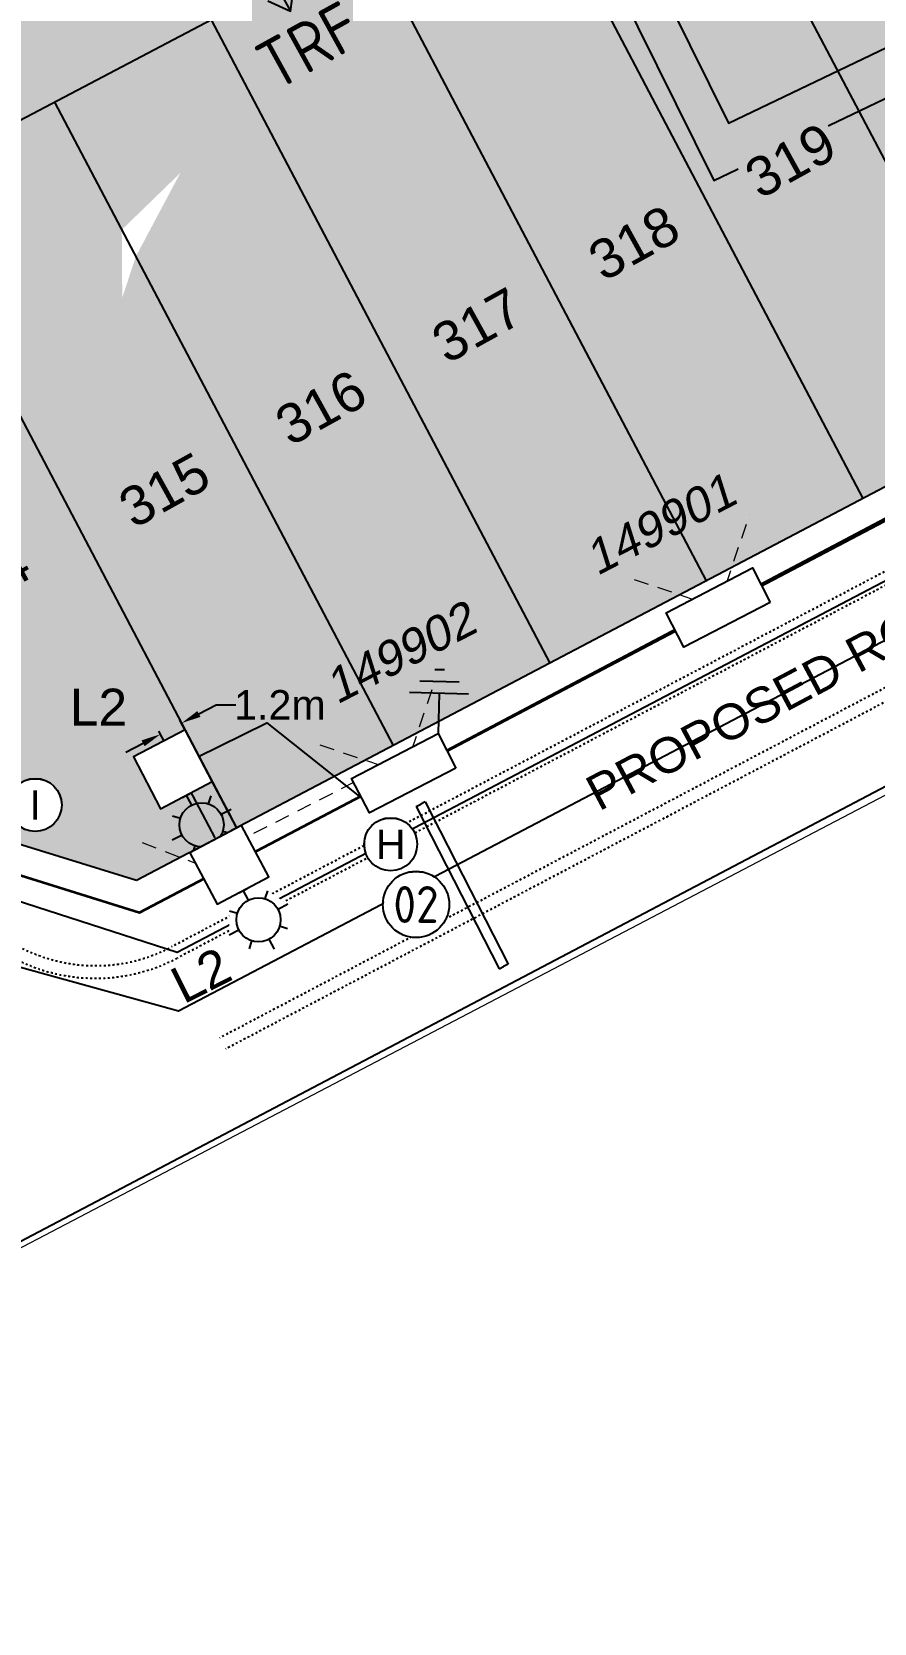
# Model space of a CAD drawing. Header units: metres. Extents: x 303431 to 305438, y 6269401 to 6270518.
# Drawn here: x 303963.2 to 304006, y 6269753.2 to 6269834.1 of the extents above; entities that cross this region are included whole.
import ezdxf
from ezdxf.enums import TextEntityAlignment as Align

# ---------------------------------------------------------------- set-up
doc = ezdxf.new("R2010")
doc.units = ezdxf.units.M
for name, pattern in [('Cable Exist UG', [8.2, 4, -1.2, 1.8, -1.2]), ('CENTERX2', [4, 2.5, -0.5, 0.5, -0.5]), ('Dash', [5, 3, -2]), ('DASHED', [0.75, 0.5, -0.25]), ('DOT', [0.25, 0, -0.25])]:
    doc.linetypes.add(name, pattern=pattern)
doc.layers.get('0').update_dxf_attribs({"color": 6})
for name, color, linetype in [('_User Duct ID', 3, 'Continuous'), ('Duct_SP_NEW', 2, 'Continuous'), ('Equip_HV_NEW', 2, 'Continuous'), ('Equip_SP_SL_NEW', 2, 'Continuous'), ('Mains_LV_NEW_T84', 2, 'Continuous'), ('Notes', 7, 'Continuous'), ('Notes_LV_MISC', 7, 'Continuous'), ('Notes_SL_MISC', 7, 'Continuous'), ('Notes_SP_NEW', 2, 'Continuous'), ('SupportsOH_SP_TR_HV_LV_SL_EXT', 7, 'Continuous'), ('SupportsUG_SP_LV_NEW', 2, 'Continuous'), ('SupportsUG_SP_LV_SL_NEW', 2, 'Continuous'), ('Trench_SP_NEW', 2, 'Continuous'), ('UG_Details_SP_MISC', 7, 'Continuous')]:
    doc.layers.add(name, color=color, linetype=linetype)
doc.layers.add('Cadastre Land Parcels_SP_EXT', color=9, linetype='Continuous', lineweight=5)
doc.layers.add('Cadastre Roads_SP_EXT', color=9, linetype='Continuous', lineweight=5)
doc.styles.add('ARIAL', font='arial.ttf', dxfattribs={"height": 2})
doc.styles.add('ieISOCP', font='isocp.shx')
doc.styles.add('IESYMBOL1', font='isocp.shx')
doc.styles.add('POLE_LABEL', font='arial.ttf')
doc.styles.add('SL_LABEL', font='arial.ttf')
doc.styles.get("Standard").update_dxf_attribs({"font": 'arial.ttf'})
doc.styles.add('SWG_LABEL', font='arial.ttf')
doc.styles.add('SWITCH_LABEL', font='arial.ttf', dxfattribs={"height": 2.5})
doc.linetypes.add('Cable 4', pattern='A,5.25,-0.1,["o",Standard,S=2,R=0,X=1.2,Y=-0.7],-4', length=9.35)
doc.linetypes.add('Cable New UG', pattern='A,7,-0.25,["x",Standard,S=2,R=0,X=0.2,Y=-0.8],-2.1', length=9.35)
doc.linetypes.add('IE Trench HV', pattern='A,7,-0.2,["/",Standard,S=3,R=0,X=0.6,Y=-1.4],-2.5', length=9.7)
doc.dimstyles.get("Standard").update_dxf_attribs({"dimtxt": 0.18, "dimasz": 0.18, "dimexe": 0.18, "dimexo": 0.0625, "dimgap": 0.09, "dimtad": 0, "dimtih": 1, "dimtoh": 1, "dimdec": 4, "dimzin": 0, "dimdsep": 46, "dimtxsty": 'Standard', "dimcen": 0.09, "dimadec": 0, "dimazin": 0, "dimtfac": 1, "dimtdec": 4, "dimtofl": 0, "dimtmove": 0, "dimatfit": 3, "dimfxl": 1, "dimtolj": 1, "dimtzin": 0, "dimarcsym": 0})

# ---------------------------------------------------------------- blocks, each defined once
blk = doc.blocks.new('PILLAR_NEW')
at = {"oblique": 10, "flags": 8}
blk.add_attdef('ASSET_NUM', text='', height=1.75, dxfattribs=at).set_placement((2, 4), align=Align.MIDDLE_LEFT)
at = {"flags": 9}
for tag, p in [('STREET_CODE', (1.5, 2)), ('OWNED_BY', (1.5, 1.8)), ('OPERATED_BY', (1.5, 1.6))]:
    blk.add_attdef(tag, text='', height=0.2, dxfattribs=at).set_placement(p, align=Align.MIDDLE_LEFT)
blk.add_wipeout([(-2.475, 0.99), (2.475, 0.99), (2.475, -0.99), (-2.475, -0.99)])
at = {"lineweight": -3}
blk.add_lwpolyline([(-2.475, 0.99), (2.475, 0.99), (2.475, -0.99), (-2.475, -0.99)], close=True, dxfattribs=at)
for tag, flags, p in [('STATE', 9, (1.5, 1.2)), ('SUPPORT_TYPE', 9, (1.5, 1)), ('USAGE', 9, (1.5, 0.8)), ('MAINTAINED_BY', 9, (1.5, 1.4)), ('SUBURB', 9, (1.5, 0.2)), ('STREETNAME', 9, (1.5, 0)), ('LEGEND', 9, (1.5, 0.6)), ('PARENT', 9, (1.5, 0.4)), ('Z', 1, (1.5, -0.6)), ('LOCATION', 9, (1.5, -0.2)), ('NOTES', 9, (1.5, -0.4))]:
    blk.add_attdef(tag, text='', height=0.2, dxfattribs=dict(flags=flags)).set_placement(p, align=Align.MIDDLE_LEFT)
blk = doc.blocks.new('SWG_SIE_TRF_NOES_NEW')
for p, q in [((7.008, 0.801), (2.793, 1.949)), ((14.679, 0), (20.536, -0.004))]:
    blk.add_line(p, q)
at = {"linetype": 'DASHED'}
blk.add_lwpolyline([(4.901, 1.375), (4.901, 4.638), (12.609, 4.638)], dxfattribs=at)
for points in [[(2.998, -0.79, 1), (3.002, 0.81, 1)], [(6.998, -0.798, 1), (7.002, 0.801, 1)]]:
    blk.add_lwpolyline(points, format="xyb", close=True)
for points in [[(2.2, 0.011), (1.2, 0.011)], [(19.536, -0.753), (20.536, -0.004), (19.536, 0.747)], [(7.8, 0), (9.453, 0)]]:
    blk.add_lwpolyline(points)
at = {"flags": 1}
blk.add_attdef('Z', (0, 0), '', height=0.2, dxfattribs=at)
at = {"style": 'SWITCH_LABEL', "flags": 9}
blk.add_attdef('STREET_CODE', text='', height=0.2, dxfattribs=at).set_placement((0, -0.2), align=Align.MIDDLE_LEFT)
at = {"flags": 9}
for tag, p in [('ORIENTATION', (0, -0.4)), ('USAGE', (0, -0.8)), ('PARENT', (0, -0.6)), ('SUBURB', (0, -1)), ('STREETNAME', (0, -1.2)), ('LOCATION', (0, -1.4)), ('NOTES', (0, -1.6)), ('OPERATED_BY', (-0.002, -2.108)), ('OWNED_BY', (0.004, -1.886)), ('MAINTAINED_BY', (-0.003, -2.315))]:
    blk.add_attdef(tag, text='', height=0.2, dxfattribs=at).set_placement(p, align=Align.MIDDLE_LEFT)
blk = doc.blocks.new('SWG_FUSE_NEW')
for points in [[(1.151, 0.718), (4.044, -0.706)], [(1.16, -0.715), (4.044, 0.727)]]:
    blk.add_lwpolyline(points)
for centre in [(4.4, 0.01), (0.8, -0.001)]:
    blk.add_circle(centre, 0.8)
blk = doc.blocks.new('SWG_SIE_TRF_NEW')
at = {"linetype": 'CENTERX2'}
blk.add_blockref('SWG_SIE_TRF_NOES_NEW', (0, 0), dxfattribs=at)
at = {"linetype": 'CENTERX2', "rotation": 180}
blk.add_blockref('SWG_FUSE_NEW', (14.679, 0), dxfattribs=at)
at = {"style": 'IESYMBOL1'}
blk.add_text('TRF', height=2.5, rotation=89.98256, dxfattribs=at).set_placement((22.515, -0.055), align=Align.MIDDLE_CENTER)
blk = doc.blocks.new('DUCT_INDICATOR')
at = {"flags": 1}
blk.add_attdef('Z', (0, 0), '', height=0.2, dxfattribs=at)
at = {"color": 7, "linetype": 'Cable Exist UG'}
blk.add_wipeout([(-0.51, 2.16), (-0.04, 2.22), (0.58, 2.17), (1.41, 1.69), (2.01, 1.02), (2.19, 0.01), (1.98, -1.07), (1.16, -1.93), (0.25, -2.17), (-0.43, -2.15), (-1.15, -1.86), (-1.68, -1.49), (-1.99, -0.81), (-2.19, 0.06), (-1.97, 1.09), (-1.07, 1.98), (-0.87, 2.07)], dxfattribs=at)
blk.add_circle((0, 0), 2.25)
blk.add_attdef('CODE', text='', height=1.8).set_placement((0, 0), align=Align.MIDDLE_CENTER)
blk = doc.blocks.new('*U79')
blk.add_line((0, 0), (0, 0))
for tag, p, flags in [('Z', (0, 0), 1), ('OPERATED_BY', (0, -9.61), 9)]:
    blk.add_attdef(tag, p, '', height=0.2, dxfattribs=dict(flags=flags))
at = {"style": 'SL_LABEL', "flags": 9}
blk.add_attdef('STREET_CODE', text='', height=0.2, dxfattribs=at).set_placement((0, -0.2), align=Align.MIDDLE_LEFT)
for tag, height, flags, p in [('CONSTRUCTED_VOLTAGE', 0.2, 9, (0, -0.4)), ('CONTROL_TYPE', 0.2, 9, (0, -0.6)), ('LANTERN_PURPOSE', 0.2, 9, (0, -0.8)), ('LANTERN_TYPE', 0.2, 9, (0, -1)), ('OPERATING_VOLTAGE', 0.2, 9, (0, -1.4)), ('ORIENTATION', 0.2, 9, (0, -1.6)), ('OWNED_BY', 0.2, 9, (0, -1.8)), ('STATE', 0.2, 9, (0, -2)), ('NO_PHASES', 0.2, 9, (0, -1.2)), ('USAGE', 0.2, 9, (0, -2.2)), ('LNUMBER', 2.5, 8, (1.2, -2.8)), ('CEXIST', 0.2, 9, (0, -2.4)), ('CNEW', 0.2, 9, (0, -2.6)), ('CNUMBER', 0.2, 9, (0, -2.8)), ('CREMOVE', 0.2, 9, (0, -3)), ('CREPLACE', 0.2, 9, (0, -3.2)), ('LKINGHEIGHT', 0.2, 9, (0, -3.4)), ('LBRACKET', 0.2, 9, (0, -3.6)), ('LBRACKETVOCAB', 0.2, 9, (0, -3.8)), ('LCATEGORY', 0.2, 9, (0, -4)), ('LCHARGE1', 0.2, 9, (0, -4.2)), ('LCHARGE1PERCENT', 0.2, 9, (0, -4.4)), ('LCHARGE2', 0.2, 9, (0, -4.6)), ('LCHARGE2PERCENT', 0.2, 9, (0, -4.8)), ('LCHARGE3', 0.2, 9, (0, -5)), ('LCHARGE3PERCENT', 0.2, 9, (0, -5.2)), ('LEXIST', 0.2, 9, (0, -5.4)), ('LLAMP', 0.2, 9, (0, -5.6)), ('LLAMPVOCAB', 0.2, 9, (0, -5.8)), ('LMAST', 0.2, 9, (0, -6)), ('LMASTVOCAB', 0.2, 9, (0, -6.2)), ('LNEW', 0.2, 9, (0, -6.4)), ('LANTNUMBER', 0.2, 9, (0, -6.6)), ('LOUTREACH', 0.2, 9, (0, -7)), ('LOUTREACHVOCAB', 0.2, 9, (0, -7.2)), ('LRATECODE', 0.2, 9, (0, -7.4)), ('LREMOVE', 0.2, 9, (0, -7.6)), ('SUBURB', 0.2, 9, (0, -8.6)), ('LREPLACE', 0.2, 9, (0, -7.8)), ('LTYPE', 0.2, 9, (0, -8)), ('LTYPEVOCAB', 0.2, 9, (0, -8.2)), ('LEGEND', 0.2, 9, (0, -8.4)), ('STREETNAME', 0.2, 9, (0, -8.8)), ('LOCATION', 0.2, 9, (0, -9)), ('NOTES', 0.2, 9, (0, -9.2)), ('MAINTAINED_BY', 0.2, 9, (0, -9.86))]:
    blk.add_attdef(tag, text='', height=height, dxfattribs=dict(flags=flags)).set_placement(p, align=Align.MIDDLE_LEFT)
blk.add_wipeout([(0, 6.47), (1.46, 5.68), (2.25, 4.22), (1.46, 2.76), (0, 1.86), (-1.46, 2.76), (-2.25, 4.22), (-1.46, 5.68)])
for p, q in [((-1.46, 5.68), (-1.06, 5.28)), ((0, 5.72), (0, 6.47)), ((1.46, 5.68), (1.06, 5.28)), ((-2.25, 4.22), (-1.5, 4.22)), ((1.5, 4.22), (2.25, 4.22)), ((-1.46, 2.76), (-1.06, 3.16)), ((0, 0), (0, 2.72)), ((1.46, 2.76), (1.06, 3.16))]:
    blk.add_line(p, q)
blk.add_circle((0, 4.22), 1.5)
at = {"style": 'SL_LABEL', "flags": 8}
blk.add_attdef('ASSET_NUM', text='', height=2.5, dxfattribs=at).set_placement((2, 2), align=Align.MIDDLE_LEFT)
blk = doc.blocks.new('COLUMN_NEW')
for tag, height, flags, p in [('ASSET_NUM', 2.5, 8, (2, 2)), ('STREETNAME', 0.2, 9, (1.5, -2)), ('LOCATION', 0.2, 9, (1.5, -2.2)), ('NOTES', 0.2, 9, (1.5, -2.4)), ('Z', 0.2, 1, (1.5, -2.8)), ('LABEL_ALIGNMENT', 0.2, 9, (1.5, -2.6))]:
    blk.add_attdef(tag, text='', height=height, dxfattribs=dict(flags=flags)).set_placement(p, align=Align.MIDDLE_LEFT)
blk.add_wipeout([(-1.485, -1.485), (1.485, -1.485), (1.485, 1.485), (-1.485, 1.485)])
at = {"lineweight": -3}
blk.add_lwpolyline([(-1.485, -1.485), (1.485, -1.485), (1.485, 1.485), (-1.485, 1.485)], close=True, dxfattribs=at)
at = {"style": 'POLE_LABEL', "flags": 9}
blk.add_attdef('STRUCTURE_PLANT_NUMBER', text='', height=0.2, dxfattribs=at).set_placement((1.5, 0.242), align=Align.MIDDLE_LEFT)
at = {"flags": 9}
for tag, p in [('STREET_CODE', (1.5, 0)), ('OWNED_BY', (1.5, -0.4)), ('OPERATED_BY', (1.5, -0.6)), ('COLUMN_TYPE', (1.5, -0.2)), ('MAINTAINED_BY', (1.5, -0.8)), ('STATE', (1.5, -1)), ('USAGE', (1.5, -1.2)), ('LEGEND', (1.5, -1.4)), ('PARENT', (1.5, -1.6)), ('SUBURB', (1.5, -1.8))]:
    blk.add_attdef(tag, text='', height=0.2, dxfattribs=at).set_placement(p, align=Align.MIDDLE_LEFT)
blk = doc.blocks.new('*D80')
at = {"layer": 'UG_Details_SP_MISC', "color": 0, "linetype": 'Cable Exist UG', "lineweight": -2, "transparency": 16777216}
for p, q in [((303971.68, 6269799.414), (303972.565, 6269799.879)), ((303972.565, 6269799.879), (303973.565, 6269799.879)), ((303973.573, 6269793.668), (303970.711, 6269799.107)), ((303972.505, 6269793.106), (303969.643, 6269798.545)), ((303968.842, 6269797.92), (303967.957, 6269797.455))]:
    blk.add_line(p, q, dxfattribs=at)
at = {"layer": 'UG_Details_SP_MISC', "color": 0, "linetype": 'Cable Exist UG', "transparency": 16777216}
for points in [[(303971.602, 6269799.561), (303971.758, 6269799.266), (303970.795, 6269798.948)], [(303968.764, 6269798.068), (303968.919, 6269797.773), (303969.727, 6269798.386)]]:
    blk.add_solid(points, dxfattribs=at)
at = {"layer": 'UG_Details_SP_MISC', "color": 0, "linetype": 'Cable Exist UG', "transparency": 16777216, "insert": (303975.803, 6269799.879), "char_height": 1.5, "attachment_point": 5}
blk.add_mtext('\\A1;1.2m', dxfattribs=at)
blk = doc.blocks.new('*U88')
blk.add_line((0, 0), (0, 0))
for tag, p, flags in [('Z', (0, 0), 1), ('OPERATED_BY', (0, -9.61), 9)]:
    blk.add_attdef(tag, p, '', height=0.2, dxfattribs=dict(flags=flags))
at = {"style": 'SL_LABEL', "flags": 9}
blk.add_attdef('STREET_CODE', text='', height=0.2, dxfattribs=at).set_placement((0, -0.2), align=Align.MIDDLE_LEFT)
for tag, height, flags, p in [('CONSTRUCTED_VOLTAGE', 0.2, 9, (0, -0.4)), ('CONTROL_TYPE', 0.2, 9, (0, -0.6)), ('LANTERN_PURPOSE', 0.2, 9, (0, -0.8)), ('LANTERN_TYPE', 0.2, 9, (0, -1)), ('OPERATING_VOLTAGE', 0.2, 9, (0, -1.4)), ('ORIENTATION', 0.2, 9, (0, -1.6)), ('OWNED_BY', 0.2, 9, (0, -1.8)), ('STATE', 0.2, 9, (0, -2)), ('NO_PHASES', 0.2, 9, (0, -1.2)), ('USAGE', 0.2, 9, (0, -2.2)), ('LNUMBER', 2.5, 8, (1.2, -2.8)), ('CEXIST', 0.2, 9, (0, -2.4)), ('CNEW', 0.2, 9, (0, -2.6)), ('CNUMBER', 0.2, 9, (0, -2.8)), ('CREMOVE', 0.2, 9, (0, -3)), ('CREPLACE', 0.2, 9, (0, -3.2)), ('LKINGHEIGHT', 0.2, 9, (0, -3.4)), ('LBRACKET', 0.2, 9, (0, -3.6)), ('LBRACKETVOCAB', 0.2, 9, (0, -3.8)), ('LCATEGORY', 0.2, 9, (0, -4)), ('LCHARGE1', 0.2, 9, (0, -4.2)), ('LCHARGE1PERCENT', 0.2, 9, (0, -4.4)), ('LCHARGE2', 0.2, 9, (0, -4.6)), ('LCHARGE2PERCENT', 0.2, 9, (0, -4.8)), ('LCHARGE3', 0.2, 9, (0, -5)), ('LCHARGE3PERCENT', 0.2, 9, (0, -5.2)), ('LEXIST', 0.2, 9, (0, -5.4)), ('LLAMP', 0.2, 9, (0, -5.6)), ('LLAMPVOCAB', 0.2, 9, (0, -5.8)), ('LMAST', 0.2, 9, (0, -6)), ('LMASTVOCAB', 0.2, 9, (0, -6.2)), ('LNEW', 0.2, 9, (0, -6.4)), ('LANTNUMBER', 0.2, 9, (0, -6.6)), ('LOUTREACH', 0.2, 9, (0, -7)), ('LOUTREACHVOCAB', 0.2, 9, (0, -7.2)), ('LRATECODE', 0.2, 9, (0, -7.4)), ('LREMOVE', 0.2, 9, (0, -7.6)), ('SUBURB', 0.2, 9, (0, -8.6)), ('LREPLACE', 0.2, 9, (0, -7.8)), ('LTYPE', 0.2, 9, (0, -8)), ('LTYPEVOCAB', 0.2, 9, (0, -8.2)), ('LEGEND', 0.2, 9, (0, -8.4)), ('STREETNAME', 0.2, 9, (0, -8.8)), ('LOCATION', 0.2, 9, (0, -9)), ('NOTES', 0.2, 9, (0, -9.2)), ('MAINTAINED_BY', 0.2, 9, (0, -9.86))]:
    blk.add_attdef(tag, text='', height=height, dxfattribs=dict(flags=flags)).set_placement(p, align=Align.MIDDLE_LEFT)
blk.add_wipeout([(0, 6.47), (1.46, 5.68), (2.25, 4.22), (1.46, 2.76), (0, 1.86), (-1.46, 2.76), (-2.25, 4.22), (-1.46, 5.68)])
for p, q in [((-1.46, 5.68), (-1.06, 5.28)), ((0, 5.72), (0, 6.47)), ((1.46, 5.68), (1.06, 5.28)), ((-2.25, 4.22), (-1.5, 4.22)), ((1.5, 4.22), (2.25, 4.22)), ((-1.46, 2.76), (-1.06, 3.16)), ((0, 0), (0, 2.72)), ((1.46, 2.76), (1.06, 3.16))]:
    blk.add_line(p, q)
blk.add_circle((0, 4.22), 1.5)
at = {"style": 'SL_LABEL', "flags": 8}
blk.add_attdef('ASSET_NUM', text='', height=2.5, dxfattribs=at).set_placement((2, 2), align=Align.MIDDLE_LEFT)
blk = doc.blocks.new('Earth')
for p, q in [((0, -2.044), (0, 0)), ((-1.5, -2.044), (1.5, -2.044)), ((-1, -2.644), (1, -2.644)), ((-0.25, -3.244), (0.25, -3.244))]:
    blk.add_line(p, q)

msp = doc.modelspace()

# ---------------------------------------------------------------- linework, layer by layer
at = {"layer": 'Duct_SP_NEW'}
for p, q in [((303982.73356, 6269794.70416), (303982.96507, 6269794.8225)), ((303982.73356, 6269794.70416), (303986.95405, 6269786.44793)), ((303983.19658, 6269794.94084), (303982.96507, 6269794.8225)), ((303983.19658, 6269794.94084), (303987.41706, 6269786.68461)), ((303986.95405, 6269786.44793), (303987.18555, 6269786.56627)), ((303987.41706, 6269786.68461), (303987.18555, 6269786.56627))]:
    msp.add_line(p, q, dxfattribs=at)
at = {"layer": 'Mains_LV_NEW_T84', "color": 170, "linetype": 'Cable New UG', "ltscale": 0.75, "flags": 128}
msp.add_lwpolyline([(304033.94955, 6269824.09043, -0.86101679), (304032.15503, 6269823.08452), (304030.7397, 6269822.20413, -1.21920208), (304029.23346, 6269821.33896), (303979.85671, 6269795.20841)], format="xyb", dxfattribs=at)
at = {"layer": 'Notes'}
for p, q in [((303996.19772, 6269847.31032), (304013.42625, 6269814.5662)), ((303988.23294, 6269843.1196), (304005.46147, 6269810.37547)), ((303980.26815, 6269838.92888), (303997.49668, 6269806.18475))]:
    msp.add_line(p, q, dxfattribs=at)
msp.add_lwpolyline([(304013.46181, 6269856.39393), (303946.86029, 6269821.35112)], dxfattribs=at)
at = {"layer": 'Notes', "color": 254, "linetype": 'DOT', "ltscale": 0.5, "true_color": 0xd1d1d1, "flags": 128}
for points in [[(303959.06403, 6269791.0484, 0.02793995), (303959.54133, 6269790.25256, 0.02794023), (303960.10438, 6269789.51488, 0.02794023), (303960.74618, 6269788.84459, 0.02794023), (303961.45872, 6269788.25003, 0.02794023), (303962.2331, 6269787.73863, 0.02794023), (303963.05968, 6269787.31676, 0.02794023), (303963.92813, 6269786.98969, 0.00082225), (303963.95422, 6269786.98154, 0.02711735), (303964.82765, 6269786.76148, 0.02794023), (303965.747, 6269786.635, 0.02794023), (303966.67472, 6269786.61181, 0.02794023), (303967.59923, 6269786.6922, 0.02794023), (303968.50903, 6269786.87518, 0.02794023), (303969.39274, 6269787.15846, 0.02794023), (303970.23936, 6269787.53851, 0.00164171), (303970.28774, 6269787.56376, 0.00000251), (303970.28781, 6269787.5638)], [(303958.49764, 6269790.75043, 0.02793995), (303959.0117, 6269789.89329, 0.02794023), (303959.61812, 6269789.0988, 0.02794023), (303960.30934, 6269788.37688, 0.02794023), (303961.07675, 6269787.73654, 0.02794023), (303961.91078, 6269787.18575, 0.02794023), (303962.80101, 6269786.73139, 0.02794023), (303963.73636, 6269786.37912, 0.00082222), (303963.76445, 6269786.37035, 0.02711739), (303964.70515, 6269786.13335, 0.02794023), (303965.6953, 6269785.99712, 0.02794023), (303966.69447, 6269785.97214, 0.02794023), (303967.69019, 6269786.05873, 0.02794023), (303968.67005, 6269786.2558, 0.02794023), (303969.62182, 6269786.5609, 0.02794023), (303970.53365, 6269786.97021, 0.00164164), (303970.58575, 6269786.99741, 0.00000251), (303970.58583, 6269786.99745)]]:
    msp.add_lwpolyline(points, format="xyb", dxfattribs=at)
at = {"layer": 'Trench_SP_NEW', "color": 200, "linetype": 'Dash', "lineweight": 9, "ltscale": 0.25}
for p, q in [((303998.10753, 6269804.81119), (303999.69473, 6269809.55259)), ((303998.10753, 6269804.81119), (303993.36614, 6269806.39839)), ((303982.11418, 6269796.39619), (303983.70138, 6269801.13758)), ((303982.11418, 6269796.39619), (303977.37279, 6269797.98339))]:
    msp.add_line(p, q, dxfattribs=at)

# ---------------------------------------------------------------- block references
at = {"layer": 'Equip_HV_NEW', "linetype": 'CENTERX2'}
ref = msp.add_blockref('SWG_SIE_TRF_NEW', (303966.41226, 6269853.16179), dxfattribs=dict(at, rotation=298.902976785664))
ref.add_attrib('ASSET_NUM', 'E8318', dxfattribs={"layer": '0', "height": 2.5, "rotation": 298.8573506, "style": 'SWG_LABEL'}).set_placement((303965.90274, 6269854.12462), align=Align.MIDDLE_RIGHT)
at = {"layer": 'Notes_LV_MISC', "rotation": 178.5240971706949}
msp.add_blockref('Earth', (303983.84756, 6269798.41713), dxfattribs=at)
at = {"layer": 'Notes_SL_MISC', "color": 2}
ref = msp.add_blockref('*U88', (303970.35286, 6269796.57924), dxfattribs=dict(at, xscale=0.7499999999999999, yscale=0.7499999999999999, zscale=0.7499999999999999, rotation=207.6320929725062))
ref.add_attrib('LNUMBER', 'L2', dxfattribs={"layer": '0', "height": 1.875}).set_placement((303965.11468, 6269799.76418), align=Align.MIDDLE_LEFT)

# ---------------------------------------------------------------- texts
at = {"layer": 'Cadastre Roads_SP_EXT', "insert": (304007.40206, 6269803.32494), "char_height": 1.8, "attachment_point": 5, "rotation": 28}
msp.add_mtext('PROPOSED ROAD (21-MCO3)', dxfattribs=at)

# ---------------------------------------------------------------- next in the draw order: linework, layer by layer
at = {"layer": 'Cadastre Land Parcels_SP_EXT', "linetype": 'Continuous'}
msp.add_lwpolyline([(304094.77801, 6269715.13096), (304066.27802, 6269765.44504), (304039.29099, 6269812.391), (303887.23496, 6269732.77796), (303913.42001, 6269683.88603), (303939.73404, 6269634.54096), (304094.77801, 6269715.13096)], close=True, dxfattribs=at)
at = {"layer": 'Mains_LV_NEW_T84', "color": 170, "linetype": 'Cable New UG', "ltscale": 0.75, "flags": 128}
for points in [[(304000.35941, 6269847.5607), (303998.86928, 6269851.14852), (303988.23288, 6269846.04797), (303997.88459, 6269826.55381), (304023.80239, 6269838.96981), (304030.31048, 6269825.78332), (304029.89984, 6269818.40026), (303970.58029, 6269787.27017), (303958.47625, 6269791.18525), (303932.17505, 6269846.04321), (303926.18425, 6269858.74631), (303920.91203, 6269871.2624)], [(303996.76292, 6269845.78005), (303995.83261, 6269847.7665), (303990.76902, 6269845.33833), (303998.62551, 6269829.4701), (304024.80436, 6269842.01857), (304033.22221, 6269825.01653), (304032.18816, 6269816.58789), (303970.65123, 6269784.29415), (303961.47944, 6269786.82336), (303951.03206, 6269782.01289), (303949.92, 6269784.24501)]]:
    msp.add_lwpolyline(points, dxfattribs=at)
at = {"layer": 'Mains_LV_NEW_T84', "color": 150, "linetype": 'Cable 4', "ltscale": 0.5}
msp.add_lwpolyline([(303970.34911, 6269796.59973), (303975.13412, 6269798.97122), (303979.85671, 6269795.20841)], dxfattribs=at)
at = {"layer": 'Notes', "color": 254, "linetype": 'DOT', "ltscale": 0.5, "true_color": 0xd1d1d1, "flags": 128}
for points in [[(304031.04514, 6269819.53379), (304029.01508, 6269818.46559), (304028.13011, 6269817.99993), (304028.08241, 6269817.97483), (304027.24515, 6269817.53427), (304026.36019, 6269817.06861), (304025.47522, 6269816.60295), (304024.59026, 6269816.13729), (304024.57701, 6269816.13032), (304023.7053, 6269815.67163), (304022.82033, 6269815.20597), (304021.93537, 6269814.74031), (304021.0504, 6269814.27465), (304020.16544, 6269813.80899), (304019.28048, 6269813.34333), (304018.39551, 6269812.87767), (304017.51055, 6269812.41201), (304016.62559, 6269811.94635), (304015.74062, 6269811.48069), (304014.85566, 6269811.01502), (304013.9707, 6269810.54936), (304013.08573, 6269810.0837), (304012.20077, 6269809.61804), (304011.31581, 6269809.15238), (304010.43084, 6269808.68672), (304009.54588, 6269808.22106), (304008.66092, 6269807.7554), (304007.77595, 6269807.28974), (304006.89099, 6269806.82408), (304006.00602, 6269806.35842), (304005.12106, 6269805.89276), (304004.2361, 6269805.4271), (304003.35113, 6269804.96144), (304002.46617, 6269804.49578), (304001.58121, 6269804.03012), (304000.69624, 6269803.56446), (303999.81128, 6269803.0988), (303998.92632, 6269802.63314), (303998.04135, 6269802.16748), (303997.15639, 6269801.70182), (303996.27143, 6269801.23616), (303995.38646, 6269800.7705), (303994.5015, 6269800.30484), (303994.48825, 6269800.29786), (303993.61654, 6269799.83918), (303992.73157, 6269799.37352), (303991.84661, 6269798.90786), (303990.96165, 6269798.44219), (303990.07668, 6269797.97653), (303989.19172, 6269797.51087), (303988.30675, 6269797.04521), (303987.42179, 6269796.57955), (303986.53683, 6269796.11389), (303985.65186, 6269795.64823), (303984.7669, 6269795.18257), (303983.88194, 6269794.71691), (303982.99697, 6269794.25125), (303982.11201, 6269793.78559), (303981.22705, 6269793.31993), (303980.34208, 6269792.85427), (303979.45712, 6269792.38861), (303978.57216, 6269791.92295), (303977.68719, 6269791.45729), (303976.80223, 6269790.99163), (303975.91727, 6269790.52597), (303975.0323, 6269790.06031), (303974.14734, 6269789.59465), (303973.26237, 6269789.12899), (303972.37741, 6269788.66333), (303971.49245, 6269788.19767), (303970.60748, 6269787.73201), (303970.41724, 6269787.6319), (303970.28791, 6269787.56385)], [(304031.34314, 6269818.96741), (304030.86443, 6269818.71552), (304029.97946, 6269818.24986), (304029.0945, 6269817.7842), (304029.04682, 6269817.75911), (304028.20954, 6269817.31854), (304027.32457, 6269816.85288), (304026.43961, 6269816.38722), (304025.55464, 6269815.92156), (304025.4463, 6269815.86455), (304024.66968, 6269815.4559), (304023.78472, 6269814.99024), (304022.89975, 6269814.52458), (304022.01479, 6269814.05892), (304021.12983, 6269813.59326), (304020.24486, 6269813.12759), (304019.3599, 6269812.66193), (304018.47494, 6269812.19627), (304017.58997, 6269811.73061), (304016.70501, 6269811.26495), (304015.82004, 6269810.79929), (304014.93508, 6269810.33363), (304014.05012, 6269809.86797), (304013.16515, 6269809.40231), (304012.28019, 6269808.93665), (304011.39523, 6269808.47099), (304010.51026, 6269808.00533), (304009.6253, 6269807.53967), (304008.74033, 6269807.07401), (304007.85537, 6269806.60835), (304006.97041, 6269806.14269), (304006.08544, 6269805.67703), (304005.20048, 6269805.21137), (304004.31552, 6269804.74571), (304003.43055, 6269804.28005), (304002.54559, 6269803.81439), (304001.66063, 6269803.34873), (304000.77566, 6269802.88307), (303999.8907, 6269802.41741), (303999.00573, 6269801.95175), (303998.12077, 6269801.48609), (303997.23581, 6269801.02043), (303996.35084, 6269800.55477), (303995.46588, 6269800.08911), (303995.35753, 6269800.0321), (303994.58092, 6269799.62345), (303993.69595, 6269799.15779), (303992.81099, 6269798.69213), (303991.92602, 6269798.22647), (303991.04106, 6269797.76081), (303990.1561, 6269797.29515), (303989.27113, 6269796.82949), (303988.38617, 6269796.36383), (303987.50121, 6269795.89817), (303986.61624, 6269795.43251), (303985.73128, 6269794.96685), (303984.84632, 6269794.50119), (303983.96135, 6269794.03553), (303983.07639, 6269793.56987), (303982.19142, 6269793.10421), (303981.30646, 6269792.63855), (303980.4215, 6269792.17289), (303979.53653, 6269791.70723), (303978.65157, 6269791.24157), (303977.76661, 6269790.77591), (303976.88164, 6269790.31025), (303975.99668, 6269789.84459), (303975.11171, 6269789.37893), (303974.22675, 6269788.91327), (303973.34179, 6269788.44761), (303972.45682, 6269787.98195), (303971.57186, 6269787.51629), (303971.28652, 6269787.36615), (303970.6869, 6269787.05063), (303970.58592, 6269786.9975)], [(304034.27808, 6269815.3138), (304033.89143, 6269815.11034), (304033.48527, 6269814.89663), (304033.48518, 6269814.89658), (304033.00646, 6269814.64468), (304032.1215, 6269814.17902), (304031.23654, 6269813.71336), (304031.18886, 6269813.68828), (304030.35157, 6269813.2477), (304029.46661, 6269812.78204), (304028.58164, 6269812.31638), (304027.69668, 6269811.85072), (304027.58834, 6269811.79371), (304026.81172, 6269811.38506), (304025.92675, 6269810.9194), (304025.04179, 6269810.45374), (304024.15683, 6269809.98808), (304023.27186, 6269809.52242), (304022.3869, 6269809.05676), (304021.50194, 6269808.5911), (304020.61697, 6269808.12544), (304019.73201, 6269807.65978), (304018.84704, 6269807.19412), (304017.96208, 6269806.72846), (304017.07712, 6269806.2628), (304016.19215, 6269805.79714), (304015.30719, 6269805.33148), (304014.42223, 6269804.86582), (304013.53726, 6269804.40016), (304012.6523, 6269803.9345), (304011.76733, 6269803.46884), (304010.88237, 6269803.00318), (304009.99741, 6269802.53752), (304009.11244, 6269802.07186), (304008.22748, 6269801.6062), (304007.34252, 6269801.14054), (304006.45755, 6269800.67488), (304005.57259, 6269800.20922), (304004.68763, 6269799.74356), (304003.80266, 6269799.2779), (304002.9177, 6269798.81224), (304002.03273, 6269798.34658), (304001.14777, 6269797.88092), (304000.26281, 6269797.41526), (303999.37784, 6269796.9496), (303998.49288, 6269796.48394), (303997.60792, 6269796.01828), (303997.49957, 6269795.96127), (303996.72295, 6269795.55262), (303995.83799, 6269795.08696), (303994.95302, 6269794.6213), (303994.06806, 6269794.15564), (303993.1831, 6269793.68998), (303992.29813, 6269793.22432), (303991.41317, 6269792.75866), (303990.52821, 6269792.293), (303989.64324, 6269791.82734), (303988.75828, 6269791.36168), (303987.87332, 6269790.89602), (303986.98835, 6269790.43036), (303986.10339, 6269789.9647), (303985.21842, 6269789.49904), (303984.33346, 6269789.03338), (303983.4485, 6269788.56772), (303982.56353, 6269788.10206), (303981.67857, 6269787.6364), (303980.79361, 6269787.17074), (303979.90864, 6269786.70508), (303979.02368, 6269786.23942), (303978.13871, 6269785.77376), (303977.25375, 6269785.3081), (303976.36879, 6269784.84244), (303975.48382, 6269784.37678), (303974.59886, 6269783.91112), (303973.7139, 6269783.44546), (303972.82893, 6269782.9798), (303972.72796, 6269782.92667)], [(304034.57619, 6269814.74746), (304032.63812, 6269813.72767), (304032.23018, 6269813.51301), (304032.23009, 6269813.51296), (304031.75316, 6269813.26201), (304030.8682, 6269812.79634), (304030.8205, 6269812.77125), (304029.98323, 6269812.33068), (304029.09827, 6269811.86502), (304028.21331, 6269811.39936), (304027.32834, 6269810.9337), (304027.31509, 6269810.92673), (304026.44338, 6269810.46804), (304025.55841, 6269810.00238), (304024.67345, 6269809.53672), (304023.78849, 6269809.07106), (304022.90352, 6269808.6054), (304022.01856, 6269808.13974), (304021.1336, 6269807.67408), (304020.24863, 6269807.20842), (304019.36367, 6269806.74276), (304018.47871, 6269806.2771), (304017.59374, 6269805.81144), (304016.70878, 6269805.34578), (304015.82382, 6269804.88012), (304014.93885, 6269804.41446), (304014.05389, 6269803.9488), (304013.16893, 6269803.48314), (304012.28396, 6269803.01748), (304011.399, 6269802.55182), (304010.51403, 6269802.08616), (304009.62907, 6269801.6205), (304008.74411, 6269801.15484), (304007.85914, 6269800.68918), (304006.97418, 6269800.22351), (304006.08922, 6269799.75785), (304005.20425, 6269799.29219), (304004.31929, 6269798.82653), (304003.43433, 6269798.36087), (304002.54936, 6269797.89521), (304001.6644, 6269797.42955), (304000.77944, 6269796.96389), (303999.89447, 6269796.49823), (303999.00951, 6269796.03257), (303998.12455, 6269795.56691), (303997.23958, 6269795.10125), (303997.22633, 6269795.09428), (303996.35462, 6269794.63559), (303995.46966, 6269794.16993), (303994.58469, 6269793.70427), (303993.69973, 6269793.23861), (303992.81476, 6269792.77295), (303991.9298, 6269792.30729), (303991.04484, 6269791.84163), (303990.15987, 6269791.37597), (303989.27491, 6269790.91031), (303988.38995, 6269790.44465), (303987.50498, 6269789.97899), (303986.62002, 6269789.51333), (303985.73506, 6269789.04767), (303984.85009, 6269788.58201), (303983.96513, 6269788.11635), (303983.08017, 6269787.65068), (303982.1952, 6269787.18502), (303981.31024, 6269786.71936), (303980.42528, 6269786.2537), (303979.54031, 6269785.78804), (303978.65535, 6269785.32238), (303977.77038, 6269784.85672), (303976.88542, 6269784.39106), (303976.00046, 6269783.9254), (303975.11549, 6269783.45974), (303974.23053, 6269782.99408), (303973.34557, 6269782.52842), (303973.15533, 6269782.42832), (303973.02599, 6269782.36026)]]:
    msp.add_lwpolyline(points, dxfattribs=at)
at = {"layer": 'Notes'}
msp.add_lwpolyline([(303968.5137, 6269790.93517), (303961.76064, 6269793.03187)], dxfattribs=at)
at = {"layer": 'Trench_SP_NEW', "color": 10, "linetype": 'IE Trench HV', "lineweight": 35, "ltscale": 0.35, "flags": 128}
msp.add_lwpolyline([(303960.65052, 6269791.92035), (303960.72249, 6269791.78357), (303968.6623, 6269789.3184), (304028.81443, 6269820.93044)], dxfattribs=at)
at = {"layer": 'Trench_SP_NEW', "color": 200, "linetype": 'Dash', "lineweight": 9, "ltscale": 0.25, "flags": 128}
msp.add_lwpolyline([(303968.79158, 6269792.86704), (303971.50434, 6269791.822), (303981.77963, 6269797.06744)], dxfattribs=at)

# ---------------------------------------------------------------- next in the draw order: dimensions: what is measured, and where the dimension line sits
at = {"layer": 'UG_Details_SP_MISC', "color": 7, "linetype": 'Cable Exist UG'}
dim = msp.add_linear_dim(base=(303969.72655, 6269798.38588), p1=(303973.60232, 6269793.61258), p2=(303972.53384, 6269793.05039), angle=207.7513846, text='1.2m', dimstyle='Standard', override={"dimtxt": 1.5, "dimasz": 1}, dxfattribs=at)
dim.commit()
dim.dimension.update_dxf_attribs({"geometry": '*D80', "text_midpoint": (303975.80265, 6269799.87933), "dimtype": 161})

# ---------------------------------------------------------------- next in the draw order: texts
at = {"layer": 'Notes', "char_height": 2, "attachment_point": 5, "rotation": 29, "style": 'ARIAL', "bg_fill": 3, "box_fill_scale": 1.1, "bg_fill_color": 256, "bg_fill_true_color": 13158600, "bg_fill_transparency": 0}
for s, insert in [('319', (304001.78408, 6269827.569)), ('315', (303969.92494, 6269810.8061)), ('314', (303960.80263, 6269806.16139))]:
    msp.add_mtext(s, dxfattribs=dict(at, insert=insert))

# ---------------------------------------------------------------- next in the draw order: linework, layer by layer
at = {"layer": 'Notes'}
for p, q in [((303972.30336, 6269834.73815), (303989.53189, 6269801.99403)), ((303964.33857, 6269830.54743), (303981.56711, 6269797.8033)), ((303956.37379, 6269826.3567), (303973.60232, 6269793.61258))]:
    msp.add_line(p, q, dxfattribs=at)
for points in [[(304027.58935, 6269822.0182), (303968.5137, 6269790.93517)], [(304038.69506, 6269812.80586), (304038.78335, 6269812.65335), (303887.29403, 6269732.94628), (303862.92414, 6269778.90833)]]:
    msp.add_lwpolyline(points, dxfattribs=at)

# ---------------------------------------------------------------- next in the draw order: texts
at = {"layer": 'Notes', "char_height": 2, "attachment_point": 5, "rotation": 29, "style": 'ARIAL', "bg_fill": 3, "box_fill_scale": 1.1, "bg_fill_color": 256, "bg_fill_true_color": 13158600, "bg_fill_transparency": 0}
for s, insert in [('318', (303993.8193, 6269823.37827)), ('317', (303985.85451, 6269819.18755)), ('316', (303977.88972, 6269814.99683))]:
    msp.add_mtext(s, dxfattribs=dict(at, insert=insert))

# ---------------------------------------------------------------- next in the draw order: linework, layer by layer
at = {"layer": 'Cadastre Land Parcels_SP_EXT', "linetype": 'Continuous'}
msp.add_lwpolyline([(304094.77801, 6269715.13096), (304066.27802, 6269765.44504), (304039.29099, 6269812.391), (303887.23496, 6269732.77796), (303913.42001, 6269683.88603), (303939.73404, 6269634.54096), (304094.77801, 6269715.13096)], close=True, dxfattribs=at)

# ---------------------------------------------------------------- next in the draw order: block references
at = {"layer": 'Notes_SP_NEW', "color": 7, "lineweight": 15, "ltscale": 0.5}
ref = msp.add_blockref('DUCT_INDICATOR', (303982.72768, 6269789.72105), dxfattribs=dict(at, xscale=0.75, yscale=0.75))
ref.add_attrib('CODE', '02', dxfattribs={"color": 7, "height": 1.875, "style": 'ieISOCP'}).set_placement((303982.72768, 6269789.72105), align=Align.MIDDLE_CENTER)

# ---------------------------------------------------------------- next in the draw order: hatches: boundary and pattern name
at = {"layer": 'Notes', "linetype": 'Cable Exist UG'}
h = msp.add_hatch(dxfattribs=at)
h.set_pattern_fill('DOTS')
h.set_pattern_definition([(0, (38.3763, 16.5326), (0.79375, 1.5875), [0, -1.5875])])
edge = h.paths.add_edge_path()
edge.add_arc((304011.42744, 6269890.33301), 24.92791, 214.1129959, 257.1156654, ccw=False)
edge.add_arc((304014.82129, 6269888.66813), 27.00423, 172.479027, 207.1327061, ccw=False)
edge.add_line((303988.04937, 6269892.20269), (303984.31092, 6269906.16896))
edge.add_line((303984.31092, 6269906.16896), (303978.69775, 6269916.5003))
edge.add_line((303978.69775, 6269916.5003), (303916.62381, 6269884.01824))
edge.add_arc((304797.23127, 6270264.18401), 959.16396, 203.35027012, 209.42022479)
edge.add_line((303961.76064, 6269793.03187), (303968.5137, 6269790.93517))
edge.add_line((303968.5137, 6269790.93517), (304027.58935, 6269822.0182))
edge.add_line((304027.58935, 6269822.0182), (304029.60457, 6269828.50884))
edge.add_line((304029.60457, 6269828.50884), (304011.20331, 6269860.29528))
edge.add_arc((303997.13225, 6269852.56128), 16.05645, 28.7948958, 57.0352683)
h.paths.add_polyline_path([(303956.53046, 6269814.18899), (303956.41621, 6269817.82943), (303959.48416, 6269820.5385), (303956.2332, 6269816.30512)], flags=16)
h.paths.add_polyline_path([(303967.78112, 6269820.59075), (303967.7572, 6269824.05008), (303970.73481, 6269826.94025), (303968.47254, 6269822.69051)], flags=16)

# ---------------------------------------------------------------- next in the draw order: block references
at = {"layer": '_User Duct ID'}
ref = msp.add_blockref('DUCT_INDICATOR', (303963.35081, 6269794.78528), dxfattribs=dict(at, xscale=0.6, yscale=0.6, zscale=0.8, rotation=180))
ref.add_attrib('CODE', 'I', dxfattribs={"layer": '0', "height": 1.5, "rotation": 180, "text_generation_flag": 6}).set_placement((303963.35081, 6269794.78528), align=Align.MIDDLE_CENTER)
ref = msp.add_blockref('DUCT_INDICATOR', (303981.43805, 6269792.78574), dxfattribs=dict(at, xscale=0.6, yscale=0.6, zscale=0.8, rotation=180))
ref.add_attrib('CODE', 'H', dxfattribs={"layer": '0', "height": 1.5, "rotation": 180, "text_generation_flag": 6}).set_placement((303981.43805, 6269792.78574), align=Align.MIDDLE_CENTER)
at = {"layer": 'Equip_SP_SL_NEW', "linetype": 'Continuous'}
ref = msp.add_blockref('*U79', (303973.22951, 6269791.73842), dxfattribs=dict(at, xscale=0.7500000000000001, yscale=0.7500000000000001, zscale=0.7500000000000001, rotation=207.9344874923094))
ref.add_attrib('ASSET_NUM', 'L2', dxfattribs={"layer": 'SupportsOH_SP_TR_HV_LV_SL_EXT', "height": 1.875, "rotation": 26.7981221, "style": 'SL_LABEL'}).set_placement((303970.482, 6269785.46496), align=Align.MIDDLE_LEFT)
at = {"layer": 'Notes_SL_MISC', "color": 2, "rotation": 207.6320929725062}
msp.add_blockref('COLUMN_NEW', (303970.34911, 6269796.59973), dxfattribs=at)
at = {"layer": 'SupportsUG_SP_LV_NEW'}
ref = msp.add_blockref('PILLAR_NEW', (303998.10077, 6269804.82424), dxfattribs=dict(at, rotation=207.4112122466236))
ref.add_attrib('ASSET_NUM', '149901', dxfattribs={"layer": '0', "height": 1.75, "rotation": 207.4112122, "oblique": 10, "text_generation_flag": 6}).set_placement((303991.53326, 6269807.19706), align=Align.MIDDLE_LEFT)

# ---------------------------------------------------------------- next in the draw order: block references
ref = msp.add_blockref('PILLAR_NEW', (303982.10621, 6269796.39886), dxfattribs=dict(at, rotation=207.4112122466236))
ref.add_attrib('ASSET_NUM', '149902', dxfattribs={"layer": '0', "height": 1.75, "rotation": 207.4112122, "oblique": 10, "text_generation_flag": 6}).set_placement((303978.30298, 6269800.65523), align=Align.MIDDLE_LEFT)
at = {"layer": 'SupportsUG_SP_LV_SL_NEW', "rotation": 207.9344874923096}
msp.add_blockref('COLUMN_NEW', (303973.22951, 6269791.73842), dxfattribs=at)

doc.saveas('drawing.dxf')
